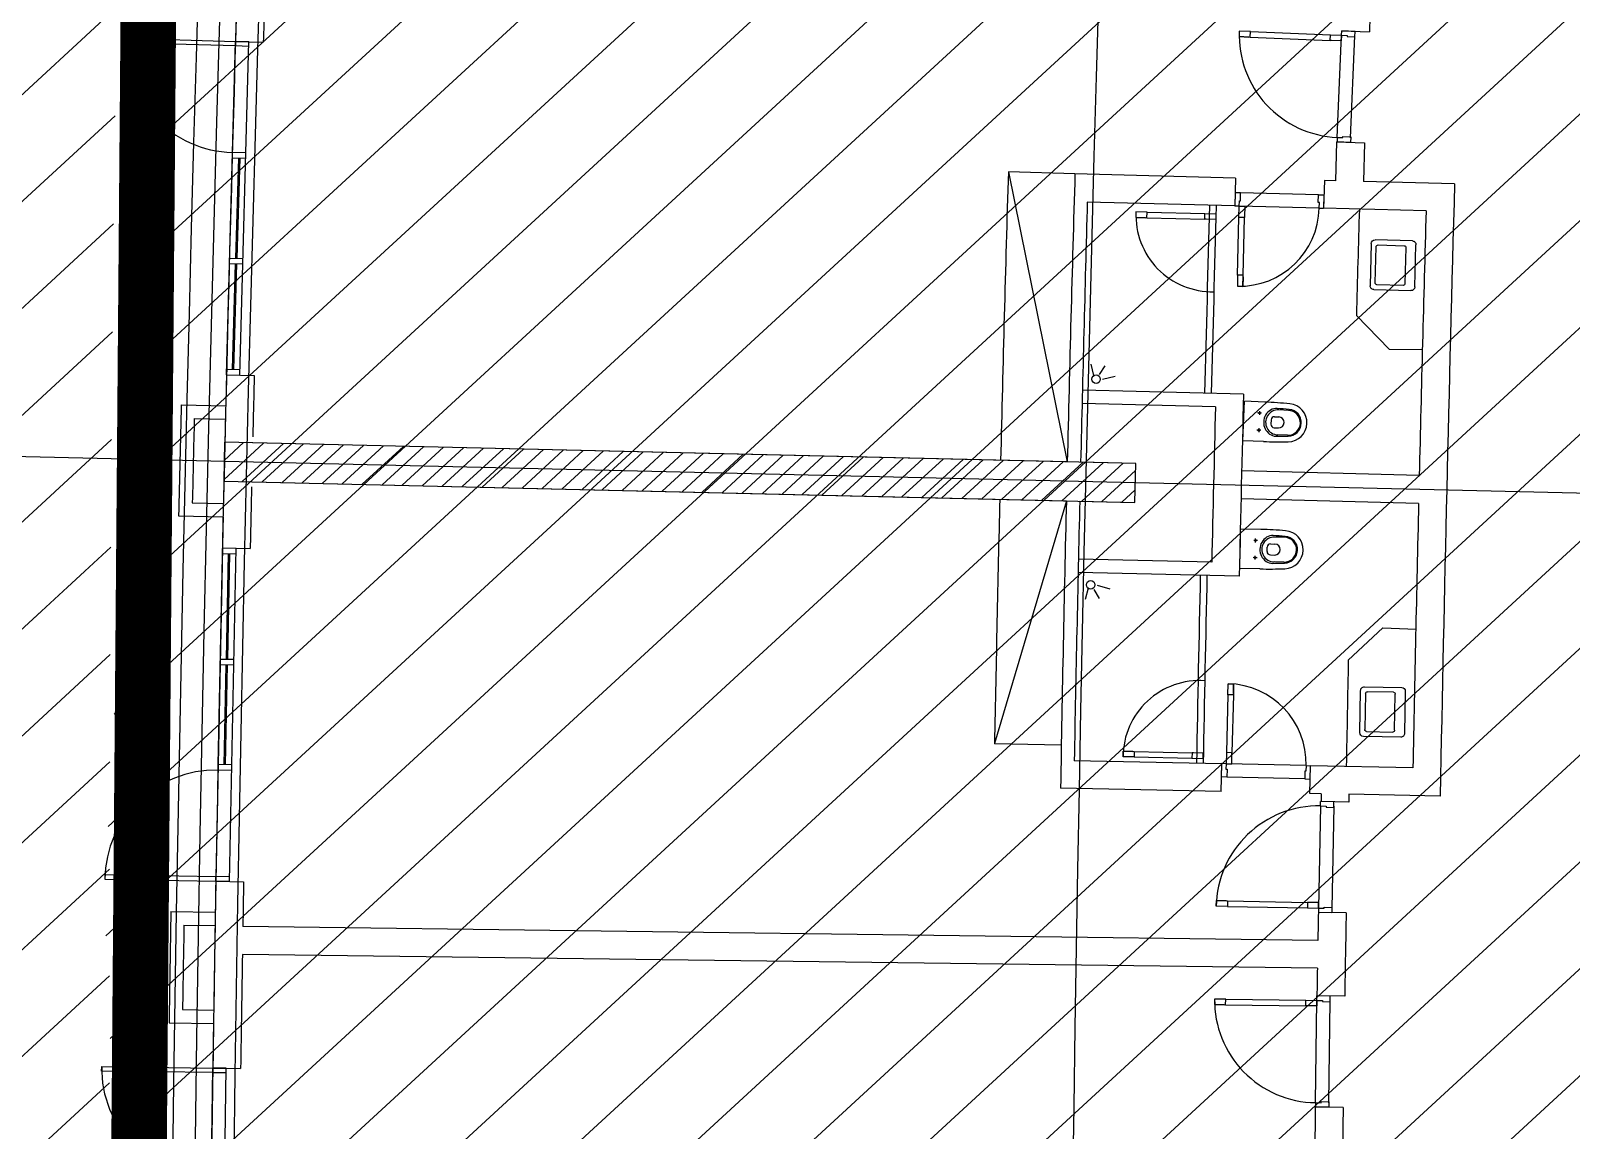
# Model space of a CAD drawing. Extents: x -678889171 to 586587, y -792238163 to 335485.
# Drawn here: x -678734967 to -678721108, y -792040063 to -792030171 of the extents above; entities that cross this region are included whole.
import ezdxf
from ezdxf.enums import TextEntityAlignment as Align

# ---------------------------------------------------------------- set-up
doc = ezdxf.new("R2010")
doc.units = 0
doc.header["$MEASUREMENT"] = 0
for name, color, linetype in [('A-FLOR-PATT', 252, 'Continuous'), ('A-SITE-PATT', 252, 'Continuous'), ('A-WALL', 252, 'Continuous')]:
    doc.layers.add(name, color=color, linetype=linetype)
for name, color, linetype, lineweight in [('BASEMENT3 LAYOUT$0$A-TABL-TEXT', 252, 'Continuous', 30), ('BASEMENT3 LAYOUT$0$HATCH11', 252, 'Continuous', 15), ('BASEMENT3 LAYOUT$0$HATCH3', 252, 'Continuous', 15)]:
    doc.layers.add(name, color=color, linetype=linetype, lineweight=lineweight)
doc.styles.add('Ground floor Towers$0$$Bas01-Rname$0$EN-SC', font='swissc.ttf')
doc.styles.add('Ground floor Towers$0$$Bas01-Rname$0$EN-SCL', font='swisscl.ttf')
doc.styles.add('Ground floor Towers$0$04-Ground Floor$0$V2-lower ground$0$LEVEL  FOR LICENSE LOWER GR$0$$LG- LEVEL$0$AR-SR', font='sarb.shx')

# ---------------------------------------------------------------- blocks, each defined once
blk = doc.blocks.new('A$C61C61320')
at = {"layer": 'BASEMENT3 LAYOUT$0$HATCH11'}
h = blk.add_hatch(dxfattribs=at)
h.set_pattern_fill('JIS_WOOD', color=256, scale=1000, style=0)
h.set_pattern_definition([(45, (-55979.95959305647, -92778.05480168064), (-499.9999991609842, 499.9999991609843), [])])
edge = h.paths.add_edge_path()
edge.add_line((-21467.74319023453, -134455.7384705361), (-52625.22989511769, -137297.8907696561))
edge.add_arc((469730.797268165, -78930.5305383486), 525606.8567419754, 175.7647423383216, 186.3757064635938, ccw=False)
edge.add_arc((-39265.1562679424, -44102.43736154633), 15691.08979022459, 0.9729785529091828, 165.2727067888424, ccw=False)
edge.add_arc((542230.0773749191, -76004.92878418005), 566720.1514529854, 176.7459500062832, 185.9199427217102)
at = {"layer": 'BASEMENT3 LAYOUT$0$HATCH3'}
h = blk.add_hatch(dxfattribs=at)
h.set_pattern_fill('JIS_WOOD', color=256, scale=1000, style=0)
h.set_pattern_definition([(45, (-845711.5632553247, -468029.5931597503), (-499.9999991609842, 499.9999991609843), [])])
h.paths.add_polyline_path([(11086.00013759569, -61354.85490543771), (12440.74077330553, -169431.9252005816), (-18168.17453308101, -169031.9252005816), (-24087.31416799291, -98540.68329571502), (-23668.41511030192, -60233.84526748693)])
at = {"layer": 'BASEMENT3 LAYOUT$0$A-TABL-TEXT', "const_width": 500}
blk.add_lwpolyline([(-21470.42890679266, -134427.2130430685, -0.03408528905022511), (-23872.14917754766, -60366.96071941804)], format="xyb", dxfattribs=at)
blk = doc.blocks.new('2')
at = {"layer": 'BASEMENT3 LAYOUT$0$A-TABL-TEXT', "const_width": 500}
blk.add_lwpolyline([(96450.4273948007, 97770.1476615628, -0.03408528905022511), (94048.7071240457, 171830.3999852133)], format="xyb", dxfattribs=at)
blk = doc.blocks.new('GR')
at = {"layer": 'A-FLOR-PATT'}
for p, q in [((73615.5106602497, 157063.7053674759), (73615.50100482609, 157013.7053684082)), ((73715.51065838512, 157063.6860566287), (73615.5106602497, 157063.7053674759)), ((73715.50100296151, 157013.686057561), (73715.51065838512, 157063.6860566287)), ((73715.51065838512, 157063.6860566287), (74435.51064496017, 157063.5470185286)), ((74435.50098953657, 157013.5470194609), (74435.51064496017, 157063.5470185286)), ((74435.51064496017, 157063.5470185286), (74535.5106430956, 157063.5277076814)), ((74535.33298330105, 156143.5277248355), (74535.5106430956, 157063.5277076814)), ((74535.5106430956, 157063.5277076814), (74535.50098767199, 157013.5277086136)), ((74535.5106430956, 157063.5277076814), (74535.51836743449, 157103.5277069355)), ((74535.5106430956, 157063.5277076814), (74585.51064216331, 157063.5180522577)), ((74535.51099620643, 157103.5276365967), (74784.79341579601, 157103.4795874906)), ((74655.5183651969, 157103.5045339188), (74535.51836743449, 157103.5277069355)), ((74585.51064216331, 157063.5180522577), (74585.50871107858, 157053.5180524442)), ((74585.50871107858, 157053.5180524442), (74655.50870977329, 157053.5045348511)), ((74655.33298106352, 156143.5045518188), (74655.51064085808, 157063.5045346647)), ((74655.50870977329, 157053.5045348511), (74655.5183651969, 157103.5045339188)), ((73615.50100482609, 157013.7053684082), (73702.5010032039, 157013.6885679711)), ((73702.5010032039, 157013.6885679711), (73615.50100482609, 157013.7053684082)), ((73615.50100482609, 157013.7053684082), (73715.50100296151, 157013.686057561)), ((73715.50100296151, 157013.686057561), (74435.50098953657, 157013.5470194609)), ((74448.50098929416, 157013.5445090507), (74435.50098953657, 157013.5470194609)), ((74535.50098767199, 157013.5277086136), (74448.50098929416, 157013.5445090507)), ((64595.54363451316, 156604.0875306353), (64845.52165423135, 156607.4568386589)), ((64715.53499978157, 156605.7047036305), (64595.54589673429, 156604.0875611257)), ((64755.96356240267, 153605.9771274456), (64715.53499978157, 156605.7047036305)), ((63595.62379918405, 156591.8664130994), (64595.54912413729, 156604.0876005713)), ((63596.11264665748, 156551.8694003591), (63595.62379918405, 156591.8664130994)), ((64596.03797161076, 156564.090587831), (63596.11264665748, 156551.8694003591)), ((64635.97445935532, 153604.3599849407), (64595.5458967343, 156604.0875611257)), ((64595.54912413729, 156604.0876005713), (64596.03797161076, 156564.090587831)), ((64716.04398375622, 156564.4531052716), (64596.05488070888, 156562.8359627668)), ((74530.66003678103, 156103.5285530414), (74780.687964437, 156103.4803602388)), ((74530.66003678103, 156103.5285530414), (74535.82030736146, 155753.8255202771)), ((74535.33298330105, 156143.5277248355), (74535.32525896216, 156103.5277255813)), ((74655.32525672457, 156103.5045525646), (74535.32525896216, 156103.5277255813)), ((74535.33298330105, 156143.5277248355), (74585.33298236875, 156143.5180694118)), ((74585.33298236875, 156143.5180694118), (74585.33491345348, 156153.5180692254)), ((74585.33491345348, 156153.5180692254), (74655.33491214817, 156153.5045516323)), ((74655.33491214817, 156153.5045516323), (74655.32525672457, 156103.5045525646)), ((74780.687964437, 156103.4803602388), (74785.79309380839, 155757.5141563337)), ((72190.39242565805, 155719.2160334774), (71590.42213945644, 155713.2447961562)), ((71590.42213945647, 155713.2447961562), (72226.42866441922, 153127.3401238808)), ((73634.68864224185, 155740.5282858099), (72190.39242565808, 155719.2160334774)), ((73634.68864224186, 155740.5282858087), (73638.37727829872, 155490.5554993617)), ((74535.82030736146, 155753.8255202771), (74434.60155887202, 155752.3319211913)), ((74434.60155887202, 155752.3319211906), (74438.29019492886, 155502.3591347436)), ((75606.20243670582, 155769.6202400658), (74785.79309380839, 155757.5141563337)), ((64729.0111873217, 155605.7955115689), (64609.02208427443, 155604.1783690641)), ((64729.68499669872, 155555.8000519658), (64609.69589365144, 155554.182909461)), ((64663.81938150484, 155554.912353973), (64675.94795029141, 154654.9940810905)), ((64675.81829180953, 155555.0740682235), (64687.94686059614, 154655.1557953459)), ((73686.24278461674, 155608.7766739103), (73636.25096086615, 155607.8724847213)), ((73636.25096086615, 155607.8724847213), (73638.4210149197, 155487.89210772)), ((73677.51028473118, 155538.6072828218), (73687.5086494813, 155538.7881206596)), ((73678.41447392016, 155488.6154590712), (73677.51028473118, 155538.6072828218)), ((74398.29673592842, 155501.6357833924), (73678.41447392016, 155488.6154590712)), ((74386.12831712478, 155621.4353225559), (73686.24278461674, 155608.7766739103)), ((73687.5086494813, 155538.7881206596), (73686.24278461674, 155608.7766739103)), ((74386.12831712476, 155621.4353225559), (74436.12014087534, 155622.3395117449)), ((74387.39418198934, 155551.4467693052), (74386.12831712476, 155621.4353225559)), ((74397.39254673944, 155551.627607143), (74387.39418198934, 155551.4467693052)), ((74398.29673592842, 155501.6357833924), (74397.39254673944, 155551.627607143)), ((74398.29673592842, 155501.6357833924), (74438.2901949289, 155502.3591347436)), ((74436.12014087534, 155622.3395117449), (74438.2901949289, 155502.3591347436)), ((75359.4383562865, 155515.9517356424), (74438.29019492888, 155502.3591347444)), ((73638.37727829872, 155490.5554993631), (72311.42842106009, 155470.9748423254)), ((72852.37591534198, 155401.7050413946, 1.111612043552412e-05), (72752.38726981405, 155400.1981354649, 1.111612043552412e-05)), ((72752.38726981405, 155400.1981354649, 1.111612043552412e-05), (72753.14072277893, 155350.2038127009, 1.111612043552412e-05)), ((72852.37591534198, 155401.7050413946, 1.111363065261299e-05), (73372.31687208722, 155409.5409522294, 1.111384235916601e-05)), ((72853.12936830687, 155351.7107186306, 1.111612043552412e-05), (72852.37591534198, 155401.7050413946, 1.111612043552412e-05)), ((72853.12936830687, 155351.7107186306, 1.111616114832278e-05), (73373.0703250521, 155359.5466294654, 1.111637285487581e-05)), ((73372.31687208722, 155409.5409522294, 1.111637814753963e-05), (73472.30551761517, 155411.0478581591, 1.111637814753963e-05)), ((73373.0703250521, 155359.5466294654, 1.111637814753963e-05), (73372.31687208722, 155409.5409522294, 1.111637814753963e-05)), ((73386.06884897075, 155359.7425272363, 1.111637814753963e-05), (73373.0703250521, 155359.5466294654, 1.111637814753963e-05)), ((73473.05897058005, 155361.0535353952, 1.111637814753963e-05), (73386.06884897075, 155359.7425272363, 1.111637814753963e-05)), ((73472.30551761517, 155411.0478581591, 1.111637814753963e-05), (73473.05897058005, 155361.0535353952, 1.111637814753963e-05)), ((73678.41447392016, 155488.6154590712), (73638.4210149197, 155487.89210772)), ((73678.41447392016, 155488.6154590712), (73728.40629767074, 155489.5196482602)), ((73680.2228522981, 155388.6318115701), (73678.41447392016, 155488.6154590712)), ((73730.21467604868, 155389.536000759), (73680.2228522981, 155388.6318115701)), ((73689.62641986345, 154868.7168445641), (73680.2228522981, 155388.6318115701)), ((73728.40629767074, 155489.5196482602), (73729.97958685955, 155402.5338749342)), ((73729.97958685955, 155402.5338749342), (73730.21467604868, 155389.536000759)), ((73739.61824361402, 154869.6210337531), (73730.21467604868, 155389.536000759)), ((72753.14072277893, 155350.2038127009, 1.111612043552412e-05), (72853.12936830687, 155351.7107186306, 1.111612043552412e-05)), ((72753.14072277893, 155350.2038127009, 1.111612043552412e-05), (72840.13084438824, 155351.5148208598, 1.111612043552412e-05)), ((72840.13084438824, 155351.5148208598, 1.111612043552412e-05), (72753.14072277893, 155350.2038127009, 1.111612043552412e-05)), ((73739.61824361401, 154869.6210337531), (73689.62641986343, 154868.7168445641)), ((73689.62641986343, 154868.7168445641), (73691.43479824139, 154768.7331970629)), ((73741.42662199197, 154769.6373862519), (73739.61824361401, 154869.6210337531)), ((73741.42662199197, 154769.6373862519), (73739.85333280315, 154856.6231595779)), ((73739.85333280315, 154856.6231595779), (73741.42662199197, 154769.6373862519)), ((73691.43479824139, 154768.7331970629), (73741.42662199197, 154769.6373862519)), ((64621.82446200896, 154654.2646365505), (64741.81356505558, 154655.8817791045)), ((64622.4982714064, 154604.2691769477), (64742.48737445302, 154605.8863195017)), ((64689.42413783184, 153655.0848890288), (64676.62175966849, 154604.9986214874)), ((64701.42304813651, 153655.2466032842), (64688.62066997316, 154605.1603357428)), ((74771.45222984182, 154548.8719416132), (75079.17508153601, 154258.4138916969)), ((75079.175081536, 154258.4138916969), (75379.05097725175, 154267.0689622342)), ((72432.81267708102, 153912.5659365434), (72405.7662689324, 154013.5453050049)), ((72483.93702524729, 153923.5462318026), (72531.54132285756, 154004.8419540067)), ((72512.77942193116, 153885.3389600215), (72626.37651530735, 153915.7649113693)), ((73785.78802954096, 153801.6791165978), (72335.77315648485, 153776.8276285383)), ((73981.29823461564, 153737.1783615345), (73797.05510016394, 153737.1166091149)), ((73797.17408482937, 153382.1166290549), (73797.05510016394, 153737.1166091149)), ((113470, 153660), (33119.96800895559, 152282.5142517569)), ((64635.30064995853, 153654.3554444944), (64755.28975300516, 153655.9725870484)), ((64635.97445935599, 153604.3599848916), (64755.96356240267, 153605.9771274456)), ((64635.97521351907, 153604.359995105), (64885.95323323726, 153607.7293031286)), ((73537.7323545843, 153677.4101216128), (72337.68144942974, 153656.8427113783)), ((73954.58860812451, 153637.1694037031), (73919.58861009042, 153637.1576728206)), ((73937.08274366621, 153654.6635372788), (73937.09447454872, 153619.6635392448)), ((74042.45747408069, 153579.2988512909), (74042.4706126691, 153540.0988534927)), ((74072.44741735347, 153609.308904648), (74111.53349897011, 153609.3220050554)), ((74196.18185463877, 153671.5375999602), (74107.68428915241, 153671.9866961201)), ((73954.64055917562, 153482.1694124093), (73919.64056114152, 153482.1576815268)), ((73937.13469471732, 153499.6635459851), (73937.14642559983, 153464.663547951)), ((74072.48066602618, 153510.1089102199), (74111.56674764282, 153510.1220106273)), ((74196.25678965269, 153447.9631725499), (74107.75954509492, 153447.4547533775)), ((64240.53644189565, 153318.0381408143), (64640.47783603147, 153324.8926489753)), ((73981.41721928108, 153382.1783814744), (73797.17408482937, 153382.1166290549)), ((64362.49049763451, 153200.110661751), (64642.44943546713, 153204.9088168113)), ((72842.98219679939, 153137.6953094052), (64644.14371692567, 152997.2070455123)), ((64649.93172927644, 152659.4210737914), (64993.70752661315, 153003.1968711281)), ((64817.41199435918, 152650.1246435774), (65173.56612457636, 153006.2787737946)), ((72226.42866441922, 153127.1305769039), (64895.87989271514, 153001.5205807017)), ((64997.27059232241, 152653.206546244), (65353.42472253957, 153009.3606764612)), ((65177.12919028563, 152656.2884489106), (65533.2833205028, 153012.4425791278)), ((65356.98778824887, 152659.3703515772), (65713.14191846602, 153015.5244817944)), ((65536.84638621208, 152662.4522542438), (65893.00051642922, 153018.606384461)), ((65716.70498417533, 152665.5341569104), (66072.85911439246, 153021.6882871276)), ((65896.56358213854, 152668.616059577), (66252.71771235566, 153024.7701897941)), ((66076.42218010177, 152671.6979622436), (66432.5763103189, 153027.8520924607)), ((66256.280778065, 152674.7798649102), (66612.4349082821, 153030.9339951273)), ((66436.13937602824, 152677.8617675768), (66792.2935062453, 153034.0158977938)), ((66615.99797399146, 152680.9436702434), (66972.15210420855, 153037.0978004605)), ((66795.85657195468, 152684.0255729099), (67152.01070217176, 153040.179703127)), ((66975.71516991792, 152687.1074755766), (67331.86930013497, 153043.2616057936)), ((67155.57376788113, 152690.1893782431), (67511.7278980982, 153046.3435084602)), ((67335.43236584436, 152693.2712809097), (67691.5864960614, 153049.4254111268)), ((67515.29096380761, 152696.3531835763), (67871.44509402463, 153052.5073137934)), ((67695.14956177081, 152699.4350862429), (68051.30369198785, 153055.5892164599)), ((67875.00815973408, 152702.5169889095), (68231.16228995105, 153058.6711191265)), ((68054.86675769728, 152705.5988915761), (68411.02088791429, 153061.7530217931)), ((68234.72535566051, 152708.6807942427), (68590.87948587749, 153064.8349244597)), ((68414.58395362373, 152711.7626969093), (68770.73808384071, 153067.9168271262)), ((68594.44255158698, 152714.8445995759), (68950.59668180396, 153070.9987297929)), ((68774.3011495502, 152717.9265022425), (69130.45527976716, 153074.0806324594)), ((68954.15974751342, 152721.0084049091), (69310.31387773037, 153077.162535126)), ((69134.01834547665, 152724.0903075757), (69490.17247569359, 153080.2444377926)), ((69313.87694343987, 152727.1722102423), (69670.03107365679, 153083.3263404592)), ((69493.73554140309, 152730.2541129088), (69849.88967162004, 153086.4082431257)), ((69673.59413936632, 152733.3360155754), (70029.74826958324, 153089.4901457923)), ((69853.45273732956, 152736.417918242), (70209.60686754645, 153092.5720484589)), ((70033.31133529279, 152739.4998209086), (70389.46546550968, 153095.6539511255)), ((70213.169933256, 152742.5817235752), (70569.3240634729, 153098.7358537921)), ((70393.02853121924, 152745.6636262418), (70749.18266143615, 153101.8177564587)), ((70572.88712918248, 152748.7455289084), (70929.04125939935, 153104.8996591253)), ((70752.7457271457, 152751.827431575), (71108.89985736256, 153107.9815617918)), ((70932.60432510893, 152754.9093342416), (71288.75845532578, 153111.0634644584)), ((71112.46292307215, 152757.9912369081), (71468.61705328898, 153114.145367125)), ((71292.3215210354, 152761.0731395748), (71648.4756512522, 153117.2272697915)), ((71472.1801189986, 152764.1550422413), (71828.33424921543, 153120.3091724581)), ((71652.03871696186, 152767.2369449079), (72008.19284717864, 153123.3910751247)), ((71831.89731492507, 152770.3188475745), (72188.05144514184, 153126.4729777913)), ((72011.7559128883, 152773.4007502411), (72367.91004310509, 153129.5548804579)), ((72191.61451085152, 152776.4826529077), (72547.7686410683, 153132.6367831245)), ((72842.98219679948, 153137.6953094052), (72346.36262142571, 153129.1856623216)), ((72371.47310881474, 152779.5645555743), (72727.62723903154, 153135.7186857911)), ((72551.33170677799, 152782.6464582409), (72844.05023573883, 153075.3649872017)), ((72848.97861634885, 152787.7466803859), (72842.98219679939, 153137.6953094052)), ((72848.97861634882, 152787.7466803859), (72842.98219679948, 153137.6953094052)), ((75395.47234034888, 153132.9188077363), (73797.11459249665, 153109.6166190849)), ((64644.14371692567, 152997.2070455123), (64650.14013647512, 152647.258416493)), ((64646.9536883934, 152833.2197282049), (64813.8489286499, 153000.1149684615)), ((72731.19030474119, 152785.7283609075), (72847.02830000974, 152901.566356176)), ((75399.44323350379, 152882.9501323392), (73801.39751415653, 152859.6524926988)), ((64650.14013647512, 152647.258416493), (72848.97861634885, 152787.7466803859)), ((64901.87910359562, 152651.5719995123), (72232.42250922974, 152777.1819037661)), ((72232.42250922974, 152777.1819037661), (71674.71985935792, 150567.7945347088)), ((72352.36164895206, 152779.2370779903), (72848.97861634882, 152787.7466803859)), ((73990.39407541904, 152590.5713718592), (73806.18100696243, 152587.2424357304)), ((73806.18100696243, 152587.2424357304), (73812.59520667113, 152232.3003868801)), ((73965.46211306046, 152490.1044964884), (73930.4678265541, 152489.4721106016)), ((73948.28116275067, 152472.2911602918), (73947.6487768639, 152507.2854467982)), ((74083.79644155044, 152464.3383749081), (74122.87614484562, 152465.0445888444)), ((74206.4079176632, 152528.7514746317), (74117.91630394977, 152527.6311680826)), ((64257.67270678084, 152318.184977382), (64657.61410091666, 152325.0394855429)), ((64375.51405894745, 152440.2222575425), (64655.47299677995, 152445.0204126028)), ((73968.26267913046, 152335.129799103), (73933.26839262409, 152334.4974132162)), ((73951.08172882066, 152317.3164629065), (73950.44934293389, 152352.3107494128)), ((74055.05165606969, 152394.6076262553), (74054.34338387649, 152433.8012271425)), ((74085.58880383523, 152365.1545685814), (74124.66850713041, 152365.8607825177)), ((73561.72312542365, 152277.6156928074), (72361.89855108643, 152257.0521616073)), ((73996.80827512774, 152235.6293230088), (73812.59520667113, 152232.3003868801)), ((74210.44749824831, 152305.2135315531), (74121.97318508392, 152303.1358659253)), ((64662.6907566631, 152045.5826672009), (64912.63742126268, 152050.7814588241)), ((64662.69075666106, 152045.5826672993), (64782.66480704269, 152048.0781101484)), ((64662.69075666208, 152045.5826672501), (64725.07682912036, 149046.2314077336)), ((64782.66480704269, 152048.0781101484), (64845.05087950089, 149048.7268506319)), ((73813.89150395284, 152161.9199285686), (72364.10312606317, 152137.0723223603)), ((64663.73052451493, 151995.5934796402), (64783.7045748965, 151998.0889224894)), ((64717.84722258221, 151996.7190991119), (64737.60281219397, 151046.9245335984)), ((64729.84462762038, 151996.9686433969), (64749.60021723214, 151047.1740778833)), ((72460.56336566663, 151998.4735614982), (72437.19150303968, 151896.5809852918)), ((72512.0518140682, 151989.3518543878), (72562.56888075823, 151909.8333686585)), ((72539.49167761882, 152028.5785462156), (72654.11608723839, 152002.2862876912)), ((74824.58124868684, 151448.9421775842), (75122.17010333722, 151749.7745325659)), ((75122.17010333721, 151749.7745325659), (75422.16646860163, 151751.4005416286)), ((73752.73220970406, 151192.2005529098), (73802.72565739974, 151193.0099894399)), ((73754.3510827642, 151092.2136575184), (73752.73220970406, 151192.2005529098)), ((73804.3445304599, 151093.0230940485), (73754.3510827642, 151092.2136575184)), ((73754.35108276422, 151092.2136575184), (73762.76922267702, 150572.2818014832)), ((73802.72565739974, 151193.0099894399), (73804.13407696207, 151106.0213904494)), ((73804.13407696207, 151106.0213904494), (73802.72565739974, 151193.0099894399)), ((73802.72565739974, 151193.0099894399), (73804.3445304599, 151093.0230940485)), ((73804.34453045992, 151093.0230940485), (73812.7626703727, 150573.0912380133)), ((64683.48611373796, 151045.7989141186), (64803.46016411952, 151048.2943569678)), ((64684.52588159184, 150995.8097264595), (64804.49993197341, 150998.3051693088)), ((64757.35840180636, 150097.1299680578), (64738.64258006822, 150996.9353459398)), ((64769.35580684437, 150097.3795123476), (64750.63998510645, 150997.1848902247)), ((72274.62546442798, 150578.5888020729), (71674.72782797669, 150567.4150484581)), ((72834.61276149926, 150547.2023775009, 2.23736355945453e-09), (72934.5977808759, 150548.9332444063, 2.23736355945453e-09)), ((72834.61276149926, 150547.2023775009, 2.23736355945453e-09), (72921.59972835694, 150548.7082317086, 2.23736355945453e-09)), ((72921.59972835694, 150548.7082317086, 2.23736355945453e-09), (72834.61276149926, 150547.2023775009, 2.23736355945453e-09)), ((72835.47819495198, 150497.2098678125, 2.23736355945453e-09), (72834.61276149926, 150547.2023775009, 2.23736355945453e-09)), ((72934.5977808759, 150548.9332444063, 2.278076358113725e-09), (73454.51988163443, 150557.9337523147, 2.48978291113891e-09)), ((72934.5977808759, 150548.9332444063, 2.23736355945453e-09), (72935.46321432863, 150498.940734718, 2.23736355945453e-09)), ((72935.46321432863, 150498.940734718), (73455.38531508716, 150507.9412426263)), ((73467.51793415341, 150558.1587650123, 2.495075574964275e-09), (73454.51988163443, 150557.9337523147, 2.495075574964275e-09)), ((73454.51988163443, 150557.9337523147, 2.495075574964275e-09), (73455.38531508716, 150507.9412426263, 2.495075574964275e-09)), ((73455.38531508716, 150507.9412426263, 2.495075574964275e-09), (73555.3703344638, 150509.6721095318, 2.495075574964275e-09)), ((73554.50490101108, 150559.6646192201, 2.495075574964275e-09), (73467.51793415341, 150558.1587650123, 2.495075574964275e-09)), ((73555.3703344638, 150509.6721095318, 2.495075574964275e-09), (73554.50490101108, 150559.6646192201, 2.495075574964275e-09)), ((73812.7626703727, 150573.0912380133), (73762.76922267702, 150572.2818014832)), ((73762.76922267702, 150572.2818014832), (73764.38809573717, 150472.2949060919)), ((73812.97312387053, 150560.0929416124), (73812.7626703727, 150573.0912380133)), ((73814.38154343286, 150473.104342622), (73812.97312387053, 150560.0929416124)), ((73724.44089441221, 150468.9840307), (72397.60037828491, 150443.0819715608)), ((72935.46321432863, 150498.940734718, 2.23736355945453e-09), (72835.47819495198, 150497.2098678125, 2.23736355945453e-09)), ((73764.38809573717, 150472.2949060919), (73724.39333758062, 150471.6473568678)), ((73726.3359852528, 150351.6630823982), (73724.39333758062, 150471.6473568678)), ((73729.32036649006, 150219.0316537314), (73724.44089441221, 150468.9840307)), ((74484.2937425551, 150483.950792125), (73764.38809573717, 150472.2949060919)), ((73764.38809573717, 150472.2949060919), (73814.38154343286, 150473.104342622)), ((73764.38809573717, 150472.2949060919), (73765.19753226725, 150422.3014583962)), ((73765.19753226725, 150422.3014583962), (73775.19622180639, 150422.4633457022)), ((73775.19622180639, 150422.4633457022), (73776.32943294849, 150352.4725189283)), ((74485.10317908518, 150433.9573444293), (74475.10448954605, 150433.7954571233)), ((74475.10448954605, 150433.7954571233), (74476.23770068814, 150363.8046303494)), ((74484.2937425551, 150483.950792125), (74524.28850071166, 150484.598341349)), ((74484.2937425551, 150483.950792125), (74485.10317908518, 150433.9573444293)), ((75445.36145326868, 150502.5791655692), (74524.28850071167, 150484.5983413491)), ((74526.23114838384, 150364.6140668795), (74524.28850071166, 150484.598341349)), ((74529.16797278951, 150234.6459643805), (74524.28850071166, 150484.5983413491)), ((73776.32943294849, 150352.4725189283), (73726.3359852528, 150351.6630823982)), ((74476.23770068816, 150363.8046303494), (73776.32943294849, 150352.4725189283)), ((74476.23770068814, 150363.8046303494), (74526.23114838384, 150364.6140668795)), ((74629.14892357694, 150236.5977532117), (74529.16797278954, 150234.6459643806)), ((75700.67319315938, 150257.515628919), (74879.13814429514, 150241.4779445387)), ((64823.21575414028, 150098.4997914627), (64703.24170375974, 150096.0043485643)), ((73729.32036649008, 150219.0316537314), (72285.14207205217, 150190.838972595)), ((74747.49880592774, 150168.9142653593), (74627.52430319219, 150166.4406660941)), ((74628.34883628058, 150126.4491651822), (74627.52430319219, 150166.4406660941)), ((74628.34883628058, 150126.4491651822), (74678.33821242044, 150127.4798315427)), ((74628.34883628058, 150126.4491651822), (74647.31309731366, 149206.6446442089)), ((74881.69163987474, 150171.7935538734), (74631.70690182869, 150166.4350819366)), ((74678.33821242044, 150127.4798315427), (74678.54434569253, 150117.4819563147)), ((74678.54434569253, 150117.4819563147), (74748.52947228822, 150118.9248892194)), ((74748.52947228822, 150118.9248892194), (74747.49880592774, 150168.9142653593)), ((74748.3233390162, 150128.9227644474), (74767.28760004927, 149209.1182434741)), ((64824.25552201459, 150048.5106038041), (64704.28147163405, 150046.0151609057)), ((73726.47790997986, 149237.6697593157), (73826.45666225956, 149239.7310920367)), ((73726.47790997986, 149237.6697593157), (73813.4594244632, 149239.4631187829)), ((73813.4594244632, 149239.4631187829), (73726.47790997986, 149237.6697593157)), ((73727.50857634035, 149187.6803831758), (73726.47790997986, 149237.6697593157)), ((73827.48732862006, 149189.7417158968), (73727.50857634035, 149187.6803831758)), ((73826.45666225956, 149239.7310920367), (74546.30367867346, 149254.5726876278)), ((73826.45666225956, 149239.7310920367), (73827.48732862006, 149189.7417158968)), ((73827.48732862006, 149189.7417158968), (74547.33434503395, 149204.5833114879)), ((74559.30091646982, 149254.8406608815), (74546.30367867346, 149254.5726876278)), ((74546.30367867346, 149254.5726876278), (74547.33434503395, 149204.5833114879)), ((74547.33434503395, 149204.5833114879), (74647.31309731366, 149206.6446442089)), ((74646.28243095316, 149256.6340203487), (74559.30091646982, 149254.8406608815)), ((74647.31309731366, 149206.6446442089), (74646.28243095316, 149256.6340203487)), ((74647.31309731366, 149206.6446442089), (74697.30247345351, 149207.6753105694)), ((74647.31309731366, 149206.6446442089), (74648.13763040205, 149166.653143297)), ((74898.06001855235, 149173.5863505163), (74648.13763040205, 149166.6531432971)), ((74768.1121331376, 149169.1267425622), (74648.13763040205, 149166.653143297)), ((74697.09634018141, 149217.6731857974), (74767.0814667771, 149219.1161187021)), ((74697.30247345351, 149207.6753105694), (74697.09634018141, 149217.6731857974)), ((74767.0814667771, 149219.1161187021), (74768.1121331376, 149169.1267425622)), ((64724.19804902935, 149086.2217535182), (63724.44117720417, 149064.1715801751)), ((63724.44117720417, 149064.1715801751), (63725.32318415449, 149024.1813055606)), ((63725.32318415449, 149024.1813055606), (64725.08005597965, 149046.2314789037)), ((64844.14600666379, 149089.9716640876), (64724.17195628319, 149087.4762211893)), ((64725.08005597965, 149046.2314789037), (64724.19804902935, 149086.2217535182)), ((64725.07607518533, 149046.2313920027), (64975.02273978492, 149051.430183626)), ((64845.05087950089, 149048.7268506319), (64725.07682912035, 149046.2314077336)), ((74653.703513388, 148916.7113689689), (64984.50578384835, 148648.4738893314)), ((64331.5429652749, 148757.0187999402), (64731.62396521354, 148766.8051747516)), ((64454.55734396656, 148639.9919576354), (64734.47366604116, 148646.8389862222)), ((74659.48620162153, 148666.7756091307), (64990.51981176343, 148398.4980894552)), ((73846.8867078028, 148354.4302997734), (73746.92412769521, 148351.6948696014)), ((73746.92412769521, 148351.6948696014), (73748.29184278121, 148301.7135795476)), ((73748.29184278121, 148301.7135795476), (73848.2544228888, 148304.4490097196)), ((73748.29184278121, 148301.7135795476), (73835.25928747481, 148304.0934037972)), ((73835.25928747481, 148304.0934037972), (73748.29184278121, 148301.7135795476)), ((73846.8867078028, 148354.4302997734), (74566.6172845775, 148374.1253970118)), ((73848.2544228888, 148304.4490097196), (73846.8867078028, 148354.4302997734)), ((73848.2544228888, 148304.4490097196), (74567.9849996635, 148324.144106958)), ((74566.6172845775, 148374.1253970118), (74666.57986468509, 148376.8608271838)), ((74567.9849996635, 148324.144106958), (74566.6172845775, 148374.1253970118)), ((74580.9801350775, 148324.4997128804), (74567.9849996635, 148324.144106958)), ((74667.94757977109, 148326.87953713), (74580.9801350775, 148324.4997128804)), ((74915.50059941085, 148423.7828343256), (74665.48569261556, 148416.8458592269)), ((74785.44078874531, 148420.1283754333), (74665.48569261629, 148416.8458592269)), ((74666.57986468509, 148376.8608271838), (74665.48569261629, 148416.8458592269)), ((74666.57986468509, 148376.8608271838), (74716.56115473888, 148378.2285422698)), ((74666.57986468509, 148376.8608271838), (74667.94757977109, 148326.87953713)), ((74691.74582226753, 147457.2050901939), (74666.57986468509, 148376.8608271838)), ((74716.56115473888, 148378.2285422698), (74716.83469775609, 148368.2322842591)), ((74716.83469775609, 148368.2322842591), (74786.80850383131, 148370.1470853795)), ((74786.80850383131, 148370.1470853795), (74785.44078874531, 148420.1283754333)), ((74811.70091839663, 147460.4876064003), (74786.53496081418, 148380.1433433902)), ((64473.14213238843, 147880.2192247479), (64753.05845446326, 147887.0662533347)), ((64355.99663425107, 147757.3178356146), (64756.07763418963, 147767.1042104259)), ((74691.74582226753, 147457.2050901939), (74741.72711232134, 147458.5728052799)), ((74741.45356930414, 147468.5690632907), (74811.42737537935, 147470.4838644111)), ((74741.72711232134, 147458.5728052799), (74741.45356930414, 147468.5690632907)), ((74811.42737537935, 147470.4838644111), (74812.79509046536, 147420.5025743573)), ((63766.73210411329, 147338.0819569711), (64766.36608358373, 147365.1359768975)), ((63767.81426488108, 147298.0965980497), (63766.73210411329, 147338.0819569711)), ((64767.44824435154, 147325.1506179761), (63767.81426488108, 147298.0965980497)), ((64766.36285777471, 147365.1358896366), (65016.26339015994, 147372.2130707462)), ((64886.3147647294, 147368.5329266825), (64766.36285712108, 147365.1358895768)), ((64851.28878476333, 144366.3381993659), (64766.36285712109, 147365.1358895768)), ((64766.36608358373, 147365.1359768975), (64767.44824435154, 147325.1506179761)), ((64887.43567191788, 147327.293418939), (64767.48376430949, 147323.8963818333)), ((64971.24069237171, 144369.7352364716), (64886.3147647294, 147368.5329266825)), ((74941.56995259924, 147423.6022323681), (74691.64358863806, 147417.4757717771)), ((74691.74582226753, 147457.2050901939), (74692.83999433635, 147417.2200581509)), ((74812.79509046536, 147420.5025743573), (74692.83999433635, 147417.2200581509))]:
    blk.add_line(p, q, dxfattribs=at)
at = {"layer": 'A-FLOR-PATT', "extrusion": (4.259544308986016e-17, -5.873517735976528e-19, -1)}
for p, q in [((75247.51417563454, 155240.1236538826), (74912.2635642796, 155235.6845113852)), ((74879.18241739384, 155201.7155359997), (74884.21344555769, 154821.7648431309)), ((74928.54359853017, 154850.2942797433), (74924.25242744922, 155174.3698707201)), ((74940.79300089221, 155191.3543584126), (75175.46842884069, 155194.4617581608)), ((75192.45291653322, 155177.9211847181), (75196.74408761418, 154853.8455937414)), ((75286.51417918364, 154827.091814128), (75281.48315101978, 155207.0425069968)), ((75180.20351417136, 154836.8611060488), (74945.52808622288, 154833.7537063005)), ((74918.18242094299, 154788.6836962451), (75253.43303229794, 154793.1228387426))]:
    blk.add_line(p, q, dxfattribs=at)
at = {"layer": 'A-FLOR-PATT', "extrusion": (4.25502995767026e-17, 2.046646051551282e-18, -1)}
for p, q in [((74979.44301334466, 151214.2993415776), (75314.64884926361, 151221.3510056252)), ((74954.61948207807, 150800.173644206), (74946.62759615749, 151180.0735915807)), ((74991.909346284, 151153.079993794), (74998.7259548633, 150829.0476857388)), ((75242.96114002087, 151175.1290336256), (75008.31705487752, 151170.1928687923)), ((75266.89062359853, 150834.6890169769), (75260.07401501917, 151158.7213250321)), ((75348.87459926028, 151188.5355884378), (75356.86648518086, 150808.6356410631)), ((75015.83882986166, 150812.6399771455), (75250.482915005, 150817.5761419787)), ((75324.05106799374, 150774.4098910664), (74988.84523207479, 150767.3582270187))]:
    blk.add_line(p, q, dxfattribs=at)
at = {"layer": 'A-FLOR-PATT'}
for centre, radius in [((72454.78857305531, 153881.8723617517), 38.24641586430788), ((73937.08860910746, 153637.1635382618), 7.5), ((73937.14056015857, 153482.163546968), 7.5), ((73947.96496980729, 152489.788303545), 7.499999999999993), ((73950.76553587728, 152334.8136061596), 7.499999999999993), ((72481.41332882112, 152029.9428254524), 38.24641586430788)]:
    blk.add_circle(centre, radius, dxfattribs=at)
for centre, radius, start, end in [((687279.656740699, 163488.6097753342), 632022.5456272444, 169.8809308091749, 188.016783999427), ((687279.656740699, 163488.6097753342), 623072.5456272444, 169.8809308091749, 188.016783999427), ((687377.2148750997, 163494.3993246956), 622619.9563395467, 169.8833632136182, 188.0029312343603), ((687457.6315433225, 163499.1463224945), 615150.2507543761, 171.0710527946992, 188.0887984813754), ((687457.6315433225, 163499.1463224945), 623050.2507543761, 176.9927649658002, 187.7792686703147), ((687457.6315433225, 163499.1463224945), 622900.2507543761, 178.4475332675581, 181.8431331848932), ((4359126.715018742, 197083.0827792918), 4284528.453619581, 180.5245448981762, 180.5346436125301), ((687457.6315433226, 163499.1463224945), 622650.2507543761, 180.5740379995635, 180.634180719315), ((74535.5106430956, 157063.5277076814), 919.9999999997044, 179.988935698788, 269.9889356996217), ((687457.6315433226, 163499.1463224945), 622900.2507543761, 180.6085267396458, 180.634236117111), ((64595.54911765983, 156604.0876004922), 999.9999999999951, 180.7002398576963, 270.7002398585402), ((400377.818427018, 158985.5194680285), 328803.6796312995, 180.570220573859, 181.0227008130383), ((400377.818427018, 158985.5194680285), 328203.6796312995, 180.570220573859, 181.022775813214), ((687457.6315433225, 163499.1463224945), 611900.2507543761, 180.7237797346221, 181.2399876934668), ((73678.41447392016, 155488.6154590712), 719.9999999997038, 271.0361809695291, 1.036180968695543), ((687468.2593256058, 162641.6078329303), 612750.2507543758, 180.667133871277, 180.7567407634979), ((687457.6315433225, 163499.1463224945), 612150.2507543761, 180.7472288424818, 180.9703005716762), ((663561.3427651583, 163119.9317364457), 591299.3892720266, 180.7411899605835, 180.9681302476481), ((73439.4589079078, 155396.8587474512, 1.107913593900214e-05), 687.0797532929839, 179.7215263698896, 273.5805598891706), ((663561.3427650849, 163119.9317407096), 590199.3892720265, 180.7411899622509, 180.9052239783575), ((663561.3427650849, 163119.9317407096), 590139.3892720265, 180.7411899622509, 180.9052161842889), ((687457.6315433226, 163499.1463224945), 613748.4601950647, 180.9053335369625, 181.0584338906918), ((73982.6389069039, 149737.1785862091), 4000.000000000577, 86.81104633868193, 90.01920371631648), ((74195.61457011341, 153559.7501835614), 171.5000000000116, 273.2273610939291, 86.81104633866067), ((687457.6315433226, 163499.1463224945), 622900.2507543761, 180.9101831960497, 180.935892573515), ((687457.6315433226, 163499.1463224945), 622650.2507543761, 180.9102385938457, 180.9611793928134), ((687457.6315433226, 163499.1463224945), 613998.4601950647, 180.9165626145941, 181.0472048130603), ((74107.11457508433, 153559.7205211871), 130, 123.737300610469, 236.3011068221461), ((74107.11457508433, 153559.7205211871), 112.2676204798005, 89.70924517802673, 270.3291622546117), ((74090.45299726578, 153584.6683031446), 100, 88.39488167919116, 123.737300610469), ((74072.45747239563, 153579.3089063331), 30, 90.01920371670754, 180.0192037158738), ((73982.63890690233, 149737.1785862098), 3949, 86.811046335645, 88.39488167919116), ((74111.55012330647, 153559.7220078413), 49.59999999999997, 270.0192037167075, 90.01920371670754), ((74195.61457011338, 153559.7501835615), 111.7888557810301, 270.3291622546117, 89.70924517802673), ((74195.61457011338, 153559.7501835615), 120.5, 273.2273610969284, 86.811046335645), ((74090.46972440822, 153534.7615759776), 100, 236.3011068221461, 271.6435257602856), ((74072.47061098403, 153540.108908535), 30, 180.0192037158738, 270.0192037167075), ((73980.07654699439, 157382.1781567991), 3949, 271.6435257602856, 273.2273610969284), ((687457.6315433226, 163499.1463224945), 623300.2507543761, 180.935922088119, 181.0278453395353), ((73980.07654699449, 157382.1781567999), 4000.000000000752, 270.0192037162925, 273.227361093927), ((687457.6315433226, 163499.1463224945), 623180.2507543761, 180.9469461535661, 181.0168212740882), ((687457.6315433226, 163499.1463224945), 622900.2507543761, 180.9469304487754, 181.0168369788789), ((687457.6315433225, 163499.1463224945), 612150.2507543761, 180.9937000428428, 181.2165385848974), ((688336.6700876525, 163516.543011103), 616797.8850048601, 180.9986095696699, 181.2031377928663), ((400391.750609058, 158172.6155836455), 328203.6796312995, 180.9419440529316, 181.393546851994), ((663562.3823960589, 163059.272178958), 591299.3892720266, 180.9961659200237, 181.222577466547), ((687457.6315433226, 163499.1463224945), 622650.2507543761, 181.0025853399159, 181.0535287703908), ((74062.6667481934, 148591.2243425586), 4000.000000000696, 87.82712873829526, 91.0352861159298), ((74207.82305461082, 152416.9715763304), 171.5000000000254, 274.2434434935551, 87.8271287382943), ((74119.33750158752, 152415.3725434452), 129.9999999999999, 124.7533830101211, 237.31718922156), ((74119.33750158752, 152415.3725434452), 112.2676204798004, 90.72532757825164, 271.3452446542643), ((74102.23614332467, 152440.0209418834), 99.99999999999991, 89.41096407186075, 124.7533830101211), ((74084.33848659624, 152434.3432721882), 29.99999999999997, 91.03528611607399, 181.0352861160589), ((74062.66674819302, 148591.2243425593), 3948.999999999996, 87.82712873516493, 89.41096407186075), ((74123.77232598801, 152415.452685681), 49.59999999999992, 271.035286116074, 91.03528611607399), ((74207.82305461078, 152416.9715763303), 111.78885578103, 271.3452446542643, 90.72532757825164), ((74207.82305461078, 152416.9715763303), 120.4999999999999, 274.2434434966441, 87.82712873516493), ((687457.6315433226, 163499.1463224945), 622900.2507543761, 181.0278748541394, 181.0535841681868), ((74085.04675878942, 152395.1496713011), 29.99999999999997, 181.0352861160589, 271.035286116074), ((73924.53560235487, 156234.9763523092), 4000.000000000436, 271.0352861159085, 274.2434434935431), ((74103.13786651575, 152390.1223588213), 99.99999999999991, 237.31718922156, 272.6596081534278), ((73924.53560235378, 156234.9763523087), 3948.999999999996, 272.6596081534278, 274.2434434966441), ((663562.3823960589, 163059.272178958), 590199.3892720266, 181.0585434492991, 181.222577466547), ((663562.3823960589, 163059.272178958), 590139.3892720266, 181.0585512433677, 181.222577466547), ((687438.8673859912, 164356.545364528), 612750.250754376, 181.2070266664795, 181.2966335569925), ((73522.08159035747, 150522.7904229818, -3.474713296252646e-08), 687.0797532929839, 88.27462949963761, 182.1336630183129), ((73764.38809573717, 150472.2949060919), 719.9999999997038, 0.9275864583838361, 90.92758645838386), ((108493.0831645902, 151436.075109638), 33885.17062386215, 182.0285968615732, 182.1473124032758), ((108276.0719184034, 151430.3769885351), 33418.08891078288, 182.0388142299987, 182.1583692975025), ((74647.31309731366, 149206.6446442089), 919.9999999997044, 91.18114030745068, 181.1811403074507), ((64725.08004950327, 149046.2314787609), 999.9999999999949, 91.2634842939818, 181.2634842939634), ((362756.7738564991, 155457.4303689341), 288177.3067855346, 181.250839704051, 181.3005457688713), ((350121.7720854029, 155200.2407520095), 275289.6878692184, 181.2544220305201, 181.4105201777864), ((687457.6315433226, 163499.1463224945), 622900.2507543761, 181.3295312471255, 181.3552405611729), ((687457.6315433226, 163499.1463224945), 622650.2507543761, 181.3295866449216, 181.3666779910245), ((687457.6315433226, 163499.1463224945), 623300.2507543761, 181.3552700757769, 181.4471933271934), ((687457.6315433226, 163499.1463224945), 623180.2507543761, 181.3662941412241, 181.4361692617462), ((687457.6315433226, 163499.1463224945), 622900.2507543761, 181.3662784364333, 181.4361849665368), ((362756.7738564991, 155457.4303689341), 288177.3067855346, 181.3502516150762, 181.3999572817428), ((687457.6315433226, 163499.1463224945), 622650.2507543761, 181.3896859542399, 181.4841535050443), ((74666.57986468509, 148376.8608271838), 919.9999999997044, 181.5674815610295, 271.567481561863), ((687457.6315433226, 163499.1463224945), 622900.2507543761, 181.4472228417973, 181.4842089028403), ((64766.36607710815, 147365.1359767223), 999.9999999999949, 181.5502702696905, 271.5502702705352), ((362756.7738564991, 155457.4303689341), 288177.3067855346, 181.5987214689097, 181.7072159174354), ((362756.7738564991, 155457.4303689341), 287927.3067855346, 181.5988903550198, 181.7072159174354)]:
    blk.add_arc(centre, radius, start, end, dxfattribs=at)
at = {"layer": 'A-FLOR-PATT', "extrusion": (4.259544308986016e-17, -5.873517735976528e-19, -1)}
for centre, radius, start, end in [((-74912.70747852937, 155202.1594502495), 33.52800000000002, 359.2413756838276, 89.24137568053693), ((-75247.95808988431, 155206.598592747), 33.52800000000002, 89.24137568053693, 179.2413756838276), ((-74941.01495801704, 155174.591827845), 16.76400000000001, 359.2413756838276, 89.24137568053693), ((-75175.69038596551, 155177.6992275933), 16.76400000000001, 89.24137568053693, 179.2413756838276), ((-74917.73850669322, 154822.2087573807), 33.52800000000002, 269.2413756805369, 359.2413756838276), ((-74945.306129098, 154850.5162368682), 16.76400000000001, 269.2413756805369, 359.2413756838276), ((-75179.98155704647, 154853.6236366165), 16.76400000000001, 179.2413756838276, 269.2413756805369), ((-75252.98911804816, 154826.6478998782), 33.52800000000002, 179.2413756838276, 269.2413756805369)]:
    blk.add_arc(centre, radius, start, end, dxfattribs=at)
at = {"layer": 'A-FLOR-PATT', "extrusion": (4.25502995767026e-17, 2.046646051551282e-18, -1)}
for centre, radius, start, end in [((-74980.14817974943, 151180.7787579854), 33.52800000000002, 358.7948568886833, 88.79485689201769), ((-75315.35401566839, 151187.8304220331), 33.52800000000002, 88.79485689201769, 178.7948568886834), ((-75008.66963807994, 151153.4325769964), 16.76400000000001, 358.7948568886833, 88.79485689201769), ((-75243.31372322328, 151158.3687418296), 16.76400000000001, 88.79485689201769, 178.7948568886834), ((-74988.14006567001, 150800.8788106107), 33.52800000000002, 268.7948568920177, 358.7948568886833), ((-75015.48624665925, 150829.4002689412), 16.76400000000001, 268.7948568920177, 358.7948568886833), ((-75250.13033180259, 150834.3364337744), 16.76400000000001, 178.7948568886834, 268.7948568920177), ((-75323.34590158897, 150807.9304746584), 33.52800000000002, 178.7948568886834, 268.7948568920177)]:
    blk.add_arc(centre, radius, start, end, dxfattribs=at)
at = {"layer": 'A-FLOR-PATT', "style": 'Ground floor Towers$0$04-Ground Floor$0$V2-lower ground$0$LEVEL  FOR LICENSE LOWER GR$0$$LG- LEVEL$0$AR-SR', "flags": 12}
for tag, p in [('L', (30296.07288644527, 72859.53473235783)), ('P', (30237.50458115668, 72203.99769414036))]:
    blk.add_attdef(tag, text='', height=500, dxfattribs=at).set_placement(p, align=Align.RIGHT)
at = {"layer": 'A-FLOR-PATT'}
for tag, p, height, style in [('N', (85492.25876324323, 56633.4995742733), 250, 'Ground floor Towers$0$$Bas01-Rname$0$EN-SC'), ('N', (89389.48149106537, 56633.4995742733), 250, 'Ground floor Towers$0$$Bas01-Rname$0$EN-SC'), ('N', (94597.61363499537, 56633.4995742733), 250, 'Ground floor Towers$0$$Bas01-Rname$0$EN-SC'), ('AN', (85922.66280553787, 56313.08159666645), 200, 'Ground floor Towers$0$$Bas01-Rname$0$EN-SCL'), ('AN', (89819.88553336001, 56313.08159666645), 200, 'Ground floor Towers$0$$Bas01-Rname$0$EN-SCL'), ('AN', (95028.01767729002, 56313.08159666645), 200, 'Ground floor Towers$0$$Bas01-Rname$0$EN-SCL'), ('SN', (85299.47460008037, 56025.08594095582), 200, 'Ground floor Towers$0$$Bas01-Rname$0$EN-SCL'), ('F', (85927.04975899268, 56008.67972904726), 200, 'Ground floor Towers$0$$Bas01-Rname$0$EN-SCL'), ('SN', (89196.69732790251, 56025.08594095582), 200, 'Ground floor Towers$0$$Bas01-Rname$0$EN-SCL'), ('F', (89824.27248681482, 56008.67972904726), 200, 'Ground floor Towers$0$$Bas01-Rname$0$EN-SCL'), ('SN', (94404.82947183252, 56025.08594095582), 200, 'Ground floor Towers$0$$Bas01-Rname$0$EN-SCL'), ('F', (95032.40463074483, 56008.67972904726), 200, 'Ground floor Towers$0$$Bas01-Rname$0$EN-SCL')]:
    blk.add_attdef(tag, p, '', height=height, dxfattribs=dict(at, style=style))
at = {"layer": 'A-FLOR-PATT', "style": 'Ground floor Towers$0$$Bas01-Rname$0$EN-SCL', "width": 0.8}
for p in [(85305.16036184286, 56295.1433535593), (89202.383089665, 56295.1433535593), (94410.51523359501, 56295.1433535593)]:
    blk.add_attdef('FN', p, '', height=250, dxfattribs=at)

msp = doc.modelspace()

# ---------------------------------------------------------------- block references
at = {"layer": 'A-SITE-PATT', "rotation": 357.6731745000001}
for name, p in [('2', (-678833487.1858103, -792167746.3685482, -212772)), ('A$C61C61320', (-678706236.4347705, -791940527.995869, -212772))]:
    msp.add_blockref(name, p, dxfattribs=at)

# ---------------------------------------------------------------- next in the draw order: block references
at = {"layer": 'A-WALL', "rotation": 357.6731745000001}
msp.add_blockref('GR', (-678804025.0995113, -792184118.4910543, -212772), dxfattribs=at)

doc.saveas('drawing.dxf')
